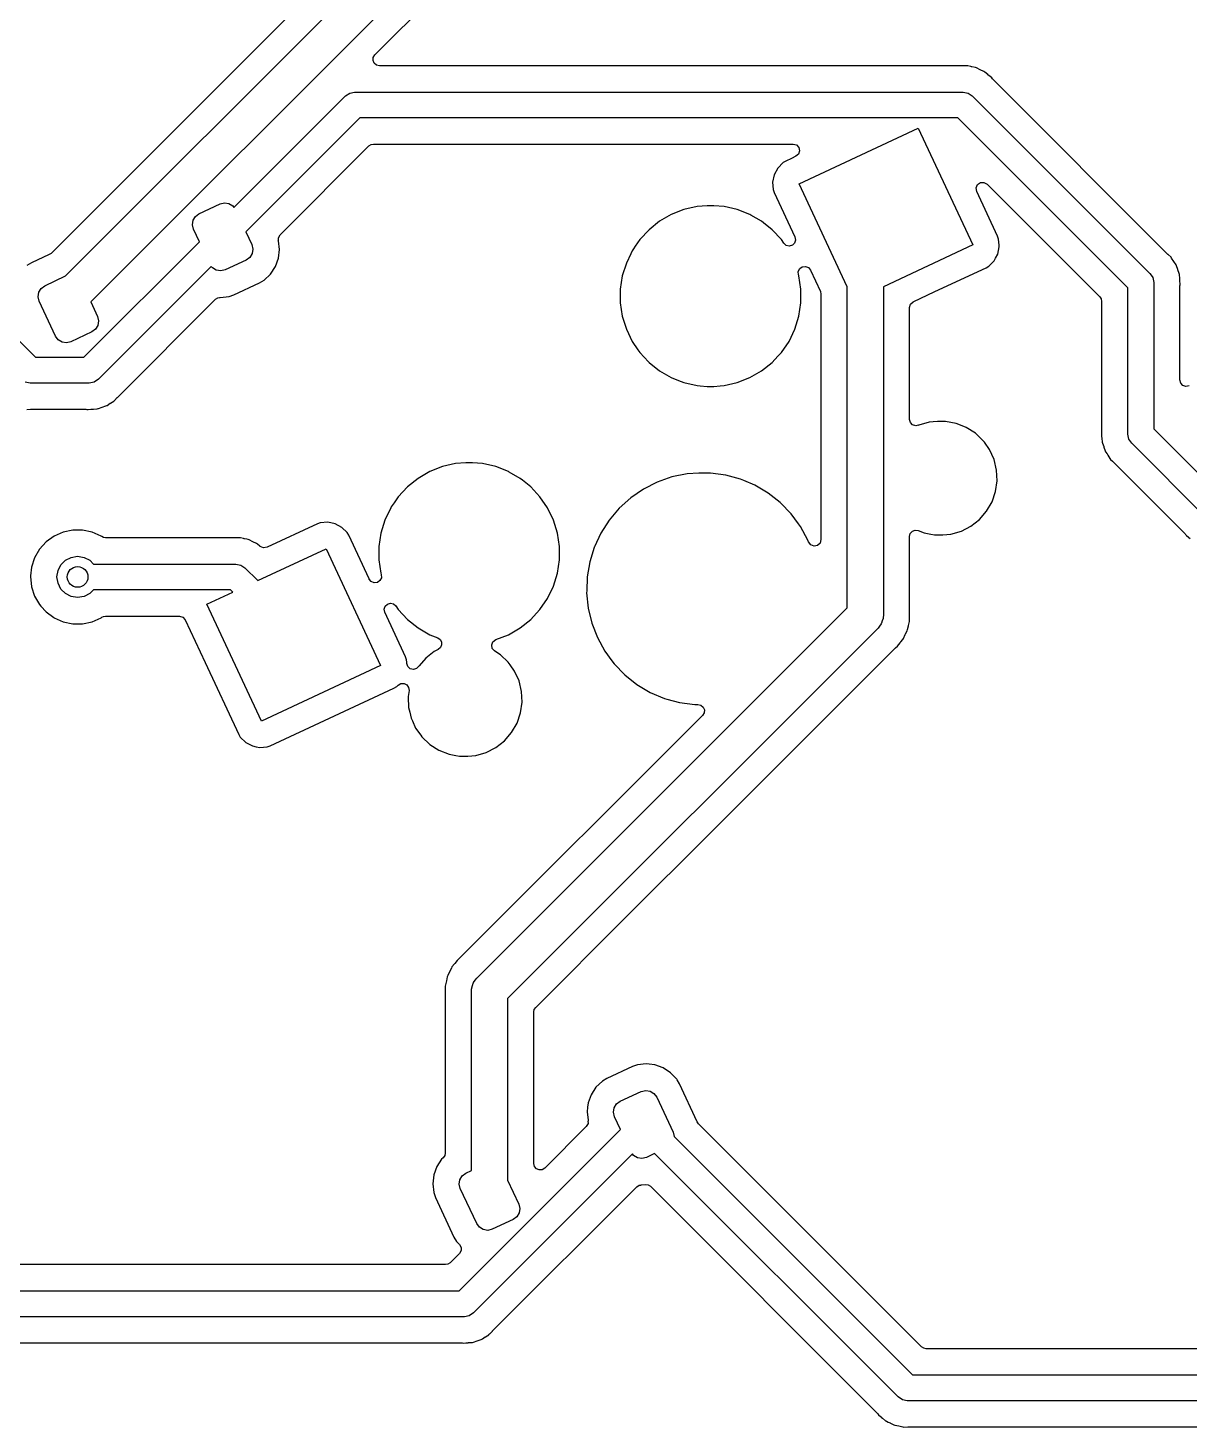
# Model space of a CAD drawing. Extents: x 15 to 269, y -160 to -43.
# Drawn here: x 220.54 to 243.04, y -106.91 to -79.77 of the extents above; entities that cross this region are included whole.
import ezdxf

# ---------------------------------------------------------------- set-up
doc = ezdxf.new("R2010")
doc.units = 0
doc.layers.add('BLACK', color=7, linetype='CONTINUOUS')

msp = doc.modelspace()

# ---------------------------------------------------------------- linework, layer by layer
at = {"layer": 'BLACK', "linetype": 'CONTINUOUS'}
for p, q in [((227.288, -77.8415), (220.985, -84.145)), ((221.265, -84.5834), (227.833, -78.0158)), ((228.431, -78.4082), (221.754, -85.0851)), ((227.632, -79.926), (228.762, -78.796)), ((227.262, -80.2962), (227.632, -79.926)), ((227.231, -80.3456), (227.262, -80.2962)), ((227.227, -80.4033), (227.231, -80.3456)), ((227.249, -80.4568), (227.227, -80.4033)), ((227.293, -80.4944), (227.249, -80.4568)), ((227.349, -80.5079), (227.293, -80.4944)), ((238.654, -80.5079), (227.349, -80.5079)), ((238.657, -80.5079), (238.654, -80.5079)), ((238.733, -80.5057), (238.657, -80.5079)), ((238.734, -80.5056), (238.733, -80.5057)), ((238.754, -80.5076), (238.734, -80.5056)), ((238.755, -80.5079), (238.754, -80.5076)), ((238.818, -80.5228), (238.755, -80.5079)), ((238.829, -80.5254), (238.818, -80.5228)), ((238.832, -80.5262), (238.829, -80.5254)), ((238.837, -80.5272), (238.832, -80.5262)), ((238.908, -80.5417), (238.837, -80.5272)), ((238.927, -80.5483), (238.908, -80.5417)), ((238.995, -80.5828), (238.927, -80.5483)), ((238.999, -80.5844), (238.995, -80.5828)), ((239.068, -80.6169), (238.999, -80.5844)), ((239.085, -80.6276), (239.068, -80.6169)), ((239.086, -80.6284), (239.085, -80.6276)), ((239.144, -80.6771), (239.086, -80.6284)), ((239.086, -80.6284), (239.086, -80.6284)), ((239.147, -80.6794), (239.144, -80.6771)), ((239.172, -80.6988), (239.147, -80.6794)), ((239.176, -80.7028), (239.172, -80.6988)), ((239.183, -80.7101), (239.176, -80.7028)), ((239.222, -80.7424), (239.183, -80.7101)), ((239.235, -80.7604), (239.222, -80.7424)), ((239.222, -80.7424), (239.222, -80.7424)), ((239.236, -80.7619), (239.235, -80.7604)), ((239.248, -80.7755), (239.236, -80.7619)), ((242.637, -84.1646), (239.248, -80.7755)), ((224.529, -83.2533), (226.693, -81.0896)), ((226.693, -81.0896), (226.774, -81.0354)), ((226.774, -81.0354), (226.87, -81.0164)), ((226.87, -81.0164), (238.666, -81.0164)), ((226.87, -81.0164), (226.87, -81.0164)), ((238.666, -81.0164), (238.762, -81.0354)), ((238.762, -81.0354), (238.843, -81.0896)), ((238.843, -81.0896), (242.287, -84.5332)), ((226.973, -81.5164), (224.762, -83.7279)), ((238.563, -81.5164), (226.973, -81.5164)), ((241.86, -84.8136), (238.563, -81.5164)), ((235.486, -82.7941), (237.797, -81.7164)), ((237.797, -81.7164), (238.853, -83.9822)), ((225.425, -83.7834), (227.148, -82.0612)), ((227.148, -82.0612), (227.188, -82.0344)), ((227.188, -82.0344), (227.235, -82.0249)), ((227.235, -82.0249), (235.372, -82.0249)), ((235.372, -82.0249), (235.436, -82.0426)), ((235.436, -82.0426), (235.482, -82.0907)), ((235.496, -82.1554), (235.475, -82.2183)), ((235.482, -82.0907), (235.496, -82.1554)), ((235.174, -82.3853), (235.072, -82.4895)), ((235.227, -82.3538), (235.174, -82.3853)), ((235.338, -82.3017), (235.227, -82.3538)), ((235.425, -82.2613), (235.338, -82.3017)), ((235.475, -82.2183), (235.425, -82.2613)), ((235.003, -82.6184), (234.973, -82.7615)), ((235.072, -82.4895), (235.003, -82.6184)), ((234.973, -82.7615), (234.984, -82.9073)), ((234.984, -82.9073), (235.004, -82.9649)), ((235.004, -82.9649), (235.406, -83.8265)), ((236.419, -84.7953), (235.486, -82.7941)), ((238.918, -82.8745), (238.945, -82.8116)), ((238.929, -82.942), (238.918, -82.8745)), ((239.335, -83.8114), (238.929, -82.942)), ((238.945, -82.8116), (239.001, -82.7724)), ((239.001, -82.7724), (239.069, -82.7688)), ((239.069, -82.7688), (239.129, -82.8019)), ((239.129, -82.8019), (241.315, -84.9879)), ((223.853, -83.3767), (224.261, -83.1865)), ((224.261, -83.1865), (224.346, -83.1656)), ((224.346, -83.1656), (224.433, -83.179)), ((224.433, -83.179), (224.508, -83.2245)), ((224.508, -83.2245), (224.529, -83.2533)), ((233.253, -83.2955), (233.009, -83.3914)), ((233.509, -83.2372), (233.253, -83.2955)), ((233.705, -83.2225), (233.509, -83.2372)), ((233.836, -83.2225), (233.705, -83.2225)), ((233.705, -83.2225), (233.705, -83.2225)), ((234.032, -83.2372), (233.836, -83.2225)), ((233.836, -83.2225), (233.836, -83.2225)), ((234.288, -83.2955), (234.032, -83.2372)), ((234.532, -83.3914), (234.288, -83.2955)), ((223.724, -83.5904), (223.737, -83.5036)), ((223.737, -83.5036), (223.783, -83.4286)), ((223.783, -83.4286), (223.853, -83.3767)), ((232.782, -83.5226), (232.577, -83.6862)), ((233.009, -83.3914), (232.782, -83.5226)), ((234.548, -83.4007), (234.532, -83.3914)), ((234.532, -83.3914), (234.532, -83.3914)), ((234.532, -83.3914), (234.532, -83.3914)), ((234.76, -83.5226), (234.548, -83.4007)), ((234.798, -83.5533), (234.76, -83.5226)), ((234.965, -83.6862), (234.798, -83.5533)), ((223.744, -83.6757), (223.724, -83.5904)), ((223.86, -83.9229), (223.744, -83.6757)), ((224.762, -83.7279), (224.877, -83.975)), ((225.392, -83.8434), (225.425, -83.7834)), ((232.577, -83.6862), (232.398, -83.8785)), ((235.143, -83.8785), (234.965, -83.6862)), ((234.965, -83.6862), (234.965, -83.6862)), ((234.965, -83.6862), (234.965, -83.6862)), ((235.406, -83.8265), (235.417, -83.8864)), ((239.354, -83.869), (239.335, -83.8114)), ((221.623, -86.16), (223.86, -83.9229)), ((224.877, -83.975), (224.898, -84.0603)), ((224.898, -84.0603), (224.885, -84.1471)), ((225.39, -83.8863), (225.395, -83.8858)), ((225.392, -83.8998), (225.39, -83.8863)), ((225.395, -83.8858), (225.392, -83.8434)), ((225.412, -84.0701), (225.392, -83.8998)), ((225.392, -83.8998), (225.392, -83.8998)), ((225.392, -84.2404), (225.412, -84.0701)), ((232.25, -84.0953), (232.222, -84.1537)), ((232.276, -84.0577), (232.25, -84.0953)), ((232.31, -84.0081), (232.276, -84.0577)), ((232.398, -83.8785), (232.31, -84.0081)), ((235.188, -83.9445), (235.143, -83.8785)), ((235.143, -83.8785), (235.143, -83.8785)), ((235.143, -83.8785), (235.143, -83.8785)), ((235.191, -83.9488), (235.188, -83.9445)), ((235.237, -83.9892), (235.191, -83.9488)), ((235.296, -84.0029), (235.237, -83.9892)), ((235.355, -83.9867), (235.296, -84.0029)), ((235.399, -83.9445), (235.355, -83.9867)), ((235.417, -83.8864), (235.399, -83.9445)), ((238.853, -83.9822), (237.119, -84.791)), ((239.336, -84.1579), (239.366, -84.0148)), ((239.363, -83.9848), (239.354, -83.869)), ((239.366, -84.0148), (239.363, -83.9848)), ((220.603, -84.3311), (220.517, -84.3829)), ((220.949, -84.1697), (220.603, -84.3311)), ((220.985, -84.145), (220.949, -84.1697)), ((224.768, -84.2741), (224.36, -84.4642)), ((224.839, -84.2221), (224.768, -84.2741)), ((224.885, -84.1471), (224.839, -84.2221)), ((225.333, -84.4016), (225.392, -84.2404)), ((232.137, -84.3316), (232.059, -84.5823)), ((232.222, -84.1537), (232.137, -84.3316)), ((239.164, -84.391), (239.267, -84.2868)), ((239.267, -84.2868), (239.292, -84.2404)), ((239.292, -84.2404), (239.336, -84.1579)), ((242.64, -84.1671), (242.637, -84.1646)), ((242.696, -84.2199), (242.64, -84.1671)), ((242.708, -84.2353), (242.696, -84.2199)), ((242.749, -84.3009), (242.708, -84.2353)), ((242.751, -84.3039), (242.749, -84.3009)), ((242.793, -84.3682), (242.751, -84.3039)), ((242.802, -84.3861), (242.793, -84.3682)), ((220.863, -84.7713), (221.265, -84.5834)), ((224.092, -84.3974), (221.903, -86.5868)), ((224.113, -84.4262), (224.092, -84.3974)), ((224.188, -84.4717), (224.113, -84.4262)), ((224.275, -84.4851), (224.188, -84.4717)), ((224.36, -84.4642), (224.275, -84.4851)), ((225.114, -84.6625), (225.239, -84.5448)), ((225.239, -84.5448), (225.333, -84.4016)), ((232.059, -84.5823), (232.02, -84.8418)), ((235.471, -84.4963), (235.498, -84.441)), ((235.474, -84.5577), (235.471, -84.4963)), ((235.479, -84.5721), (235.474, -84.5577)), ((235.482, -84.5823), (235.479, -84.5721)), ((235.521, -84.8418), (235.482, -84.5823)), ((235.498, -84.441), (235.548, -84.4054)), ((235.548, -84.4054), (235.609, -84.3982)), ((235.609, -84.3982), (235.666, -84.4212)), ((235.666, -84.4212), (235.705, -84.4687)), ((235.705, -84.4687), (235.899, -84.8831)), ((238.12, -84.8851), (239.112, -84.4225)), ((239.112, -84.4225), (239.164, -84.391)), ((242.287, -84.5332), (242.287, -84.5332)), ((242.287, -84.5332), (242.329, -84.5958)), ((242.329, -84.5958), (242.341, -84.6143)), ((242.341, -84.6143), (242.36, -84.71)), ((242.802, -84.3873), (242.802, -84.3861)), ((242.826, -84.4593), (242.802, -84.3873)), ((242.802, -84.3873), (242.802, -84.3873)), ((242.827, -84.4626), (242.826, -84.4593)), ((242.853, -84.5339), (242.827, -84.4626)), ((242.853, -84.535), (242.853, -84.5339)), ((242.853, -84.5339), (242.853, -84.5339)), ((242.858, -84.5544), (242.853, -84.535)), ((242.858, -84.5556), (242.858, -84.5544)), ((242.864, -84.6312), (242.858, -84.5556)), ((242.865, -84.6346), (242.864, -84.6312)), ((242.868, -84.6658), (242.865, -84.6346)), ((220.733, -84.985), (220.746, -84.8983)), ((220.746, -84.8983), (220.792, -84.8232)), ((220.792, -84.8232), (220.863, -84.7713)), ((224.531, -84.9457), (225.028, -84.7143)), ((225.028, -84.7143), (225.114, -84.6625)), ((232.02, -84.8418), (232.02, -85.1041)), ((235.521, -85.1041), (235.521, -84.8418)), ((235.899, -84.8831), (235.91, -84.9355)), ((236.419, -91.0207), (236.419, -84.7953)), ((237.119, -84.791), (237.119, -91.1656)), ((237.699, -85.0815), (238.12, -84.8851)), ((241.86, -87.6509), (241.86, -84.8136)), ((242.36, -84.71), (242.36, -84.71)), ((242.36, -84.71), (242.36, -87.5474)), ((242.868, -84.6715), (242.868, -84.6658)), ((242.868, -84.6658), (242.868, -84.6658)), ((242.869, -84.6823), (242.868, -84.6715)), ((242.868, -84.7743), (242.87, -84.7563)), ((242.868, -86.5995), (242.868, -84.7743)), ((242.873, -84.7322), (242.869, -84.6823)), ((242.87, -84.7527), (242.873, -84.7322)), ((242.87, -84.7563), (242.87, -84.7527)), ((219.532, -85.0083), (220.684, -86.16)), ((220.754, -85.0703), (220.733, -84.985)), ((221.071, -85.75), (220.754, -85.0703)), ((221.754, -85.0851), (221.886, -85.3697)), ((222.272, -86.9373), (224.173, -85.0355)), ((224.173, -85.0355), (224.22, -85.006)), ((224.22, -85.006), (224.251, -85.0026)), ((224.251, -85.0005), (224.265, -84.9988)), ((224.251, -85.0026), (224.251, -85.0005)), ((224.265, -84.9988), (224.436, -84.9789)), ((224.265, -84.9988), (224.265, -84.9988)), ((224.436, -84.9789), (224.531, -84.9457)), ((232.02, -85.1041), (232.059, -85.3636)), ((235.482, -85.3636), (235.521, -85.1041)), ((235.91, -84.9355), (235.91, -89.6967)), ((237.627, -85.1939), (237.647, -85.1273)), ((237.627, -87.3664), (237.627, -85.1939)), ((237.647, -85.1273), (237.699, -85.0815)), ((241.315, -84.9879), (241.342, -85.0281)), ((241.342, -85.0281), (241.351, -85.0755)), ((241.351, -85.0755), (241.351, -87.5866)), ((221.886, -85.3697), (221.907, -85.455)), ((221.907, -85.455), (221.894, -85.5417)), ((232.059, -85.3636), (232.137, -85.6143)), ((235.405, -85.6143), (235.482, -85.3636)), ((221.777, -85.6687), (221.37, -85.8589)), ((221.848, -85.6168), (221.777, -85.6687)), ((221.894, -85.5417), (221.848, -85.6168)), ((232.137, -85.6143), (232.25, -85.8507)), ((235.291, -85.8507), (235.405, -85.6143)), ((221.123, -85.8208), (221.071, -85.75)), ((221.198, -85.8664), (221.123, -85.8208)), ((221.284, -85.8797), (221.198, -85.8664)), ((221.37, -85.8589), (221.284, -85.8797)), ((232.25, -85.8507), (232.363, -86.0158)), ((235.143, -86.0674), (235.291, -85.8507)), ((220.684, -86.16), (221.623, -86.16)), ((232.363, -86.0158), (232.398, -86.0674)), ((232.398, -86.0674), (232.568, -86.2501)), ((232.568, -86.2501), (232.577, -86.2598)), ((232.577, -86.2598), (232.782, -86.4233)), ((234.76, -86.4233), (234.965, -86.2598)), ((234.965, -86.2598), (235.077, -86.1385)), ((235.077, -86.1385), (235.143, -86.0674)), ((235.143, -86.0674), (235.143, -86.0674)), ((235.143, -86.0674), (235.143, -86.0674)), ((232.782, -86.4233), (233.009, -86.5545)), ((234.532, -86.5545), (234.76, -86.4233)), ((220.58, -86.66), (220.484, -86.641)), ((221.726, -86.66), (220.58, -86.66)), ((220.58, -86.66), (220.58, -86.66)), ((221.822, -86.641), (221.726, -86.66)), ((221.903, -86.5868), (221.822, -86.641)), ((233.009, -86.5545), (233.147, -86.6086)), ((233.147, -86.6086), (233.25, -86.6489)), ((233.25, -86.6489), (233.253, -86.6504)), ((233.253, -86.6504), (233.509, -86.7088)), ((233.509, -86.7088), (233.565, -86.713)), ((233.565, -86.713), (233.705, -86.7235)), ((233.705, -86.7235), (233.705, -86.7235)), ((233.705, -86.7235), (233.836, -86.7235)), ((233.836, -86.7235), (233.959, -86.7143)), ((233.836, -86.7235), (233.836, -86.7235)), ((233.959, -86.7143), (234.032, -86.7088)), ((234.032, -86.7088), (234.288, -86.6504)), ((234.288, -86.6504), (234.532, -86.5545)), ((242.884, -86.6592), (242.868, -86.5995)), ((242.926, -86.7041), (242.884, -86.6592)), ((242.984, -86.7233), (242.926, -86.7041)), ((243.045, -86.7119), (242.984, -86.7233)), ((222.05, -87.1017), (222.068, -87.0931)), ((222.068, -87.0931), (222.07, -87.092)), ((222.07, -87.092), (222.132, -87.0508)), ((222.132, -87.0508), (222.135, -87.0488)), ((222.135, -87.0488), (222.2, -87.009)), ((222.2, -87.009), (222.201, -87.0084)), ((222.2, -87.009), (222.2, -87.009)), ((222.201, -87.0084), (222.216, -86.9959)), ((222.216, -86.9959), (222.217, -86.995)), ((222.217, -86.995), (222.269, -86.9398)), ((222.217, -86.995), (222.217, -86.995)), ((222.269, -86.9398), (222.272, -86.9373)), ((220.513, -87.1708), (220.589, -87.1686)), ((220.589, -87.1686), (220.593, -87.1685)), ((220.593, -87.1685), (221.662, -87.1685)), ((221.662, -87.1685), (221.68, -87.1698)), ((221.68, -87.1698), (221.683, -87.1703)), ((221.683, -87.1703), (221.704, -87.1733)), ((221.704, -87.1733), (221.754, -87.169)), ((221.754, -87.169), (221.765, -87.1685)), ((221.765, -87.1685), (221.77, -87.1685)), ((221.77, -87.1685), (221.802, -87.1649)), ((221.77, -87.1685), (221.77, -87.1685)), ((221.802, -87.1649), (221.805, -87.1645)), ((221.805, -87.1645), (221.881, -87.1579)), ((221.881, -87.1579), (221.882, -87.1578)), ((221.881, -87.1579), (221.881, -87.1579)), ((221.882, -87.1578), (221.901, -87.1535)), ((221.901, -87.1535), (221.902, -87.1531)), ((221.902, -87.1531), (221.974, -87.1271)), ((221.902, -87.1531), (221.902, -87.1531)), ((221.974, -87.1271), (221.977, -87.126)), ((221.977, -87.126), (222.049, -87.1021)), ((222.049, -87.1021), (222.05, -87.1017)), ((222.049, -87.1021), (222.049, -87.1021)), ((237.643, -87.4271), (237.627, -87.3664)), ((237.687, -87.4723), (237.643, -87.4271)), ((237.747, -87.4903), (237.687, -87.4723)), ((237.797, -87.4791), (237.747, -87.4903)), ((237.807, -87.4768), (237.797, -87.4797)), ((237.797, -87.4797), (237.797, -87.4791)), ((237.808, -87.4766), (237.807, -87.4768)), ((238.01, -87.4171), (237.808, -87.4764)), ((237.808, -87.4764), (237.808, -87.4766)), ((238.086, -87.4099), (238.01, -87.4171)), ((238.167, -87.4021), (238.086, -87.4099)), ((238.325, -87.4021), (238.167, -87.4021)), ((238.531, -87.442), (238.325, -87.4021)), ((238.325, -87.4021), (238.325, -87.4021)), ((238.58, -87.4615), (238.531, -87.442)), ((238.531, -87.442), (238.531, -87.442)), ((238.531, -87.442), (238.531, -87.442)), ((238.727, -87.5201), (238.58, -87.4615)), ((238.904, -87.6338), (238.727, -87.5201)), ((238.904, -87.6339), (238.904, -87.6338)), ((238.904, -87.6338), (238.904, -87.6338)), ((239.056, -87.779), (238.904, -87.6339)), ((241.35, -87.6046), (241.347, -87.6287)), ((241.347, -87.6287), (241.351, -87.6786)), ((241.351, -87.5866), (241.35, -87.6046)), ((242.36, -87.5474), (243.653, -88.84)), ((239.077, -87.8093), (239.056, -87.779)), ((239.178, -87.9503), (239.077, -87.8093)), ((241.351, -87.6786), (241.351, -87.6895)), ((241.351, -87.6895), (241.351, -87.6951)), ((241.351, -87.6951), (241.355, -87.7262)), ((241.355, -87.7262), (241.356, -87.7298)), ((241.356, -87.7298), (241.362, -87.8065)), ((241.362, -87.8065), (241.367, -87.8259)), ((241.367, -87.8259), (241.367, -87.827)), ((241.367, -87.827), (241.367, -87.827)), ((241.367, -87.827), (241.391, -87.8926)), ((241.391, -87.8926), (241.393, -87.8983)), ((241.393, -87.8983), (241.394, -87.9017)), ((241.394, -87.9017), (241.418, -87.9748)), ((241.879, -87.7466), (241.86, -87.6509)), ((241.933, -87.8277), (241.879, -87.7466)), ((243.372, -89.2668), (241.933, -87.8277)), ((239.265, -88.1417), (239.178, -87.9503)), ((239.178, -87.9503), (239.178, -87.9503)), ((239.178, -87.9503), (239.178, -87.9503)), ((239.315, -88.3461), (239.265, -88.1417)), ((241.418, -87.9748), (241.427, -87.9927)), ((241.427, -87.9927), (241.428, -87.9937)), ((241.428, -87.9937), (241.428, -87.9937)), ((241.428, -87.9937), (241.455, -88.0347)), ((241.455, -88.0347), (241.469, -88.057)), ((241.469, -88.057), (241.471, -88.0601)), ((241.471, -88.0601), (241.511, -88.1246)), ((241.511, -88.1246), (241.511, -88.1246)), ((241.511, -88.1246), (241.512, -88.1256)), ((241.512, -88.1256), (241.524, -88.141)), ((241.524, -88.141), (241.525, -88.1418)), ((241.525, -88.1418), (241.525, -88.1418)), ((241.525, -88.1418), (241.562, -88.1771)), ((241.562, -88.1771), (241.58, -88.1939)), ((228.327, -88.377), (228.1, -88.5082)), ((228.572, -88.2812), (228.327, -88.377)), ((228.827, -88.2228), (228.572, -88.2812)), ((229.024, -88.2081), (228.827, -88.2228)), ((229.155, -88.2081), (229.024, -88.2081)), ((229.024, -88.2081), (229.024, -88.2081)), ((229.351, -88.2228), (229.155, -88.2081)), ((229.155, -88.2081), (229.155, -88.2081)), ((229.607, -88.2812), (229.351, -88.2228)), ((229.851, -88.377), (229.607, -88.2812)), ((229.868, -88.3871), (229.851, -88.377)), ((229.851, -88.377), (229.851, -88.377)), ((229.851, -88.377), (229.851, -88.377)), ((230.078, -88.5082), (229.868, -88.3871)), ((233.316, -88.4211), (233.021, -88.4809)), ((233.541, -88.406), (233.316, -88.4211)), ((233.766, -88.406), (233.541, -88.406)), ((233.541, -88.406), (233.541, -88.406)), ((234.064, -88.4461), (233.766, -88.406)), ((234.353, -88.5255), (234.064, -88.4461)), ((234.064, -88.4461), (234.064, -88.4461)), ((234.064, -88.4461), (234.064, -88.4461)), ((239.325, -88.5562), (239.315, -88.3461)), ((241.58, -88.1939), (241.583, -88.1964)), ((241.583, -88.1964), (242.967, -89.5809)), ((227.895, -88.6718), (227.717, -88.8641)), ((228.1, -88.5082), (227.895, -88.6718)), ((230.125, -88.5461), (230.078, -88.5082)), ((230.283, -88.6718), (230.125, -88.5461)), ((230.462, -88.8641), (230.283, -88.6718)), ((230.283, -88.6718), (230.283, -88.6718)), ((230.283, -88.6718), (230.283, -88.6718)), ((232.469, -88.715), (232.221, -88.8851)), ((232.737, -88.5795), (232.469, -88.715)), ((233.021, -88.4809), (232.737, -88.5795)), ((234.415, -88.5516), (234.353, -88.5255)), ((234.63, -88.6428), (234.415, -88.5516)), ((234.759, -88.7194), (234.63, -88.6428)), ((234.889, -88.7959), (234.759, -88.7194)), ((239.295, -88.7644), (239.325, -88.5562)), ((227.636, -88.9822), (227.581, -89.0627)), ((227.717, -88.8641), (227.636, -88.9822)), ((230.609, -89.0809), (230.462, -88.8641)), ((230.462, -88.8641), (230.462, -88.8641)), ((230.462, -88.8641), (230.462, -88.8641)), ((232.221, -88.8851), (231.999, -89.0867)), ((235.118, -88.977), (234.889, -88.7959)), ((235.124, -88.9822), (235.118, -88.977)), ((235.333, -89.1982), (235.124, -88.9822)), ((239.121, -89.1453), (239.226, -88.9632)), ((239.226, -88.9632), (239.295, -88.7644)), ((227.569, -89.0809), (227.455, -89.3173)), ((227.581, -89.0627), (227.569, -89.0809)), ((230.723, -89.3173), (230.609, -89.0809)), ((231.999, -89.0867), (231.805, -89.3161)), ((235.473, -89.3874), (235.333, -89.1982)), ((238.983, -89.3043), (239.121, -89.1453)), ((221.405, -89.5115), (221.218, -89.5512)), ((221.595, -89.5115), (221.405, -89.5115)), ((221.405, -89.5115), (221.405, -89.5115)), ((221.782, -89.5512), (221.595, -89.5115)), ((221.595, -89.5115), (221.595, -89.5115)), ((226.147, -89.3903), (225.173, -89.8446)), ((226.205, -89.3706), (226.147, -89.3903)), ((226.35, -89.359), (226.205, -89.3706)), ((226.493, -89.389), (226.35, -89.359)), ((226.622, -89.458), (226.493, -89.389)), ((226.493, -89.389), (226.493, -89.389)), ((226.493, -89.389), (226.493, -89.389)), ((226.727, -89.5606), (226.622, -89.458)), ((227.455, -89.3173), (227.378, -89.568)), ((230.8, -89.568), (230.723, -89.3173)), ((231.805, -89.3161), (231.643, -89.5694)), ((235.512, -89.4401), (235.473, -89.3874)), ((235.656, -89.7036), (235.512, -89.4401)), ((237.642, -89.5779), (237.682, -89.5333)), ((237.682, -89.5333), (237.738, -89.5127)), ((237.738, -89.5127), (237.797, -89.5209)), ((237.797, -89.5209), (237.908, -89.5651)), ((238.429, -89.59), (238.631, -89.5307)), ((238.631, -89.5307), (238.818, -89.4343)), ((238.818, -89.4343), (238.983, -89.3043)), ((220.889, -89.7411), (220.761, -89.8831)), ((221.043, -89.6289), (220.889, -89.7411)), ((221.218, -89.5512), (221.043, -89.6289)), ((221.957, -89.6289), (221.782, -89.5512)), ((221.969, -89.6378), (221.957, -89.6289)), ((222.004, -89.6554), (221.969, -89.6378)), ((222.042, -89.6615), (222.004, -89.6554)), ((224.554, -89.6615), (222.042, -89.6615)), ((224.558, -89.6614), (224.554, -89.6615)), ((224.634, -89.6592), (224.558, -89.6614)), ((224.635, -89.6592), (224.634, -89.6592)), ((224.655, -89.6612), (224.635, -89.6592)), ((224.656, -89.6615), (224.655, -89.6612)), ((224.716, -89.6759), (224.656, -89.6615)), ((224.729, -89.679), (224.716, -89.6759)), ((224.733, -89.6798), (224.729, -89.679)), ((224.778, -89.689), (224.733, -89.6798)), ((224.808, -89.6953), (224.778, -89.689)), ((224.827, -89.7019), (224.808, -89.6953)), ((224.896, -89.7364), (224.827, -89.7019)), ((224.899, -89.738), (224.896, -89.7364)), ((224.969, -89.7705), (224.899, -89.738)), ((224.986, -89.7812), (224.969, -89.7705)), ((224.987, -89.782), (224.986, -89.7812)), ((225.032, -89.8201), (224.987, -89.782)), ((224.987, -89.782), (224.987, -89.782)), ((226.758, -89.6127), (226.727, -89.5606)), ((227.153, -90.4595), (226.758, -89.6127)), ((227.378, -89.568), (227.339, -89.8274)), ((230.84, -89.8274), (230.8, -89.568)), ((231.643, -89.5694), (231.518, -89.8379)), ((235.671, -89.7412), (235.656, -89.7036)), ((235.711, -89.7955), (235.671, -89.7412)), ((235.775, -89.8201), (235.711, -89.7955)), ((235.841, -89.8077), (235.775, -89.8201)), ((235.892, -89.762), (235.841, -89.8077)), ((235.91, -89.6967), (235.892, -89.762)), ((237.627, -89.636), (237.642, -89.5779)), ((237.627, -91.0722), (237.627, -89.636)), ((237.908, -89.5651), (238.037, -89.59)), ((238.037, -89.59), (238.114, -89.6049)), ((238.114, -89.6049), (238.114, -89.6049)), ((238.114, -89.6049), (238.272, -89.6049)), ((238.272, -89.6049), (238.429, -89.59)), ((238.272, -89.6049), (238.272, -89.6049)), ((242.967, -89.5809), (242.979, -89.5945)), ((242.979, -89.5945), (242.991, -89.6099)), ((242.991, -89.6099), (242.994, -89.6141)), ((242.994, -89.6141), (243.032, -89.6463)), ((243.032, -89.6463), (243.04, -89.6536)), ((243.04, -89.6536), (243.044, -89.6576)), ((243.044, -89.6576), (243.069, -89.677)), ((220.665, -90.0484), (220.606, -90.2301)), ((220.761, -89.8831), (220.665, -90.0484)), ((221.265, -90.0964), (221.376, -90.0396)), ((221.376, -90.0396), (221.5, -90.02)), ((221.5, -90.02), (221.624, -90.0396)), ((221.624, -90.0396), (221.735, -90.0964)), ((224.991, -90.4904), (226.318, -89.8717)), ((225.041, -89.8272), (225.032, -89.8201)), ((225.104, -89.8551), (225.041, -89.8272)), ((225.173, -89.8446), (225.104, -89.8551)), ((226.318, -89.8717), (227.374, -92.1375)), ((227.339, -89.8274), (227.339, -90.0898)), ((230.84, -90.0898), (230.84, -89.8274)), ((231.514, -89.8508), (231.427, -90.129)), ((231.516, -89.842), (231.514, -89.8508)), ((231.518, -89.8379), (231.516, -89.842)), ((220.606, -90.2301), (220.589, -90.3973)), ((221.1, -90.42), (221.12, -90.2964)), ((221.12, -90.2964), (221.176, -90.1849)), ((221.176, -90.1849), (221.265, -90.0964)), ((221.735, -90.0964), (221.809, -90.17)), ((221.809, -90.17), (224.567, -90.17)), ((224.567, -90.17), (224.663, -90.189)), ((224.663, -90.189), (224.744, -90.2432)), ((224.744, -90.2432), (224.991, -90.4904)), ((227.339, -90.0898), (227.378, -90.3492)), ((227.378, -90.3492), (227.385, -90.3739)), ((230.723, -90.5999), (230.8, -90.3492)), ((230.8, -90.3492), (230.84, -90.0898)), ((231.427, -90.129), (231.378, -90.42)), ((220.589, -90.3973), (220.586, -90.42)), ((220.586, -90.42), (220.592, -90.4732)), ((220.592, -90.4732), (220.606, -90.6099)), ((220.606, -90.6099), (220.665, -90.7916)), ((221.12, -90.5436), (221.1, -90.42)), ((221.176, -90.6551), (221.12, -90.5436)), ((227.154, -90.4629), (227.153, -90.4595)), ((227.193, -90.5104), (227.154, -90.4629)), ((227.25, -90.5334), (227.193, -90.5104)), ((227.311, -90.5262), (227.25, -90.5334)), ((227.361, -90.4906), (227.311, -90.5262)), ((227.388, -90.4353), (227.361, -90.4906)), ((227.385, -90.3739), (227.388, -90.4353)), ((230.609, -90.8363), (230.723, -90.5999)), ((231.377, -90.4253), (231.369, -90.6919)), ((231.378, -90.42), (231.377, -90.4253)), ((220.665, -90.7916), (220.761, -90.9569)), ((221.265, -90.7436), (221.176, -90.6551)), ((221.376, -90.8004), (221.265, -90.7436)), ((221.5, -90.82), (221.376, -90.8004)), ((221.624, -90.8004), (221.5, -90.82)), ((221.735, -90.7436), (221.624, -90.8004)), ((221.809, -90.67), (221.735, -90.7436)), ((224.463, -90.67), (221.809, -90.67)), ((224.007, -90.9494), (224.509, -90.7152)), ((224.509, -90.7152), (224.463, -90.67)), ((230.462, -91.0531), (230.609, -90.8363)), ((231.369, -90.6919), (231.367, -90.7256)), ((231.367, -90.7256), (231.397, -91.0246)), ((220.761, -90.9569), (220.788, -90.9871)), ((220.788, -90.9871), (220.889, -91.0989)), ((220.889, -91.0989), (221.036, -91.206)), ((225.063, -93.2151), (224.007, -90.9494)), ((227.442, -91.0452), (227.461, -90.9871)), ((227.454, -91.105), (227.442, -91.0452)), ((227.856, -91.9666), (227.454, -91.105)), ((227.461, -90.9871), (227.505, -90.9449)), ((227.505, -90.9449), (227.564, -90.9287)), ((227.564, -90.9287), (227.623, -90.9424)), ((227.623, -90.9424), (227.669, -90.9828)), ((227.669, -90.9828), (227.717, -91.0531)), ((227.717, -91.0531), (227.895, -91.2454)), ((229.238, -98.2018), (236.419, -91.0207)), ((230.283, -91.2454), (230.395, -91.1252)), ((230.395, -91.1252), (230.462, -91.0531)), ((230.462, -91.0531), (230.462, -91.0531)), ((230.462, -91.0531), (230.462, -91.0531)), ((231.397, -91.0246), (231.467, -91.3169)), ((237.629, -91.0955), (237.627, -91.0722)), ((237.627, -91.1756), (237.628, -91.1628)), ((237.628, -91.1628), (237.629, -91.0956)), ((237.629, -91.0956), (237.629, -91.0955)), ((237.629, -91.0955), (237.629, -91.0955)), ((221.036, -91.206), (221.043, -91.2111)), ((221.043, -91.2111), (221.218, -91.2888)), ((221.218, -91.2888), (221.405, -91.3285)), ((221.405, -91.3285), (221.405, -91.3285)), ((221.405, -91.3285), (221.595, -91.3285)), ((221.595, -91.3285), (221.782, -91.2888)), ((221.595, -91.3285), (221.595, -91.3285)), ((221.782, -91.2888), (221.957, -91.2111)), ((221.782, -91.2888), (221.782, -91.2888)), ((221.782, -91.2888), (221.782, -91.2888)), ((221.957, -91.2111), (221.961, -91.2077)), ((221.961, -91.2077), (221.969, -91.2022)), ((221.969, -91.2022), (222.004, -91.1846)), ((222.004, -91.1846), (222.042, -91.1785)), ((222.042, -91.1785), (223.473, -91.1785)), ((223.473, -91.1785), (223.54, -91.1979)), ((223.54, -91.1979), (223.586, -91.2501)), ((223.586, -91.2501), (223.972, -92.0788)), ((227.895, -91.2454), (227.895, -91.2454)), ((227.895, -91.2454), (228.1, -91.409)), ((228.1, -91.409), (228.327, -91.5402)), ((237.016, -91.4131), (229.835, -98.5943)), ((229.851, -91.5402), (230.078, -91.409)), ((230.078, -91.409), (230.283, -91.2454)), ((231.467, -91.3169), (231.575, -91.5973)), ((237.046, -91.372), (237.016, -91.4131)), ((237.077, -91.3322), (237.046, -91.372)), ((237.079, -91.3253), (237.077, -91.3322)), ((237.083, -91.3194), (237.079, -91.3253)), ((237.098, -91.271), (237.083, -91.3194)), ((237.114, -91.2232), (237.098, -91.271)), ((237.115, -91.2131), (237.114, -91.2232)), ((237.116, -91.2089), (237.115, -91.2131)), ((237.119, -91.1656), (237.116, -91.2017)), ((237.116, -91.2017), (237.116, -91.2089)), ((237.587, -91.4414), (237.604, -91.3651)), ((237.604, -91.3632), (237.605, -91.3599)), ((237.604, -91.3651), (237.604, -91.3632)), ((237.605, -91.3599), (237.624, -91.2822)), ((237.624, -91.2822), (237.627, -91.259)), ((237.624, -91.2822), (237.624, -91.2822)), ((237.624, -91.2822), (237.624, -91.2822)), ((237.627, -91.1789), (237.627, -91.1756)), ((237.627, -91.259), (237.627, -91.1789)), ((228.327, -91.5402), (228.481, -91.6003)), ((228.481, -91.6003), (228.527, -91.6323)), ((228.527, -91.6323), (228.555, -91.6814)), ((228.555, -91.6814), (228.557, -91.7377)), ((229.528, -91.7395), (229.552, -91.6769)), ((229.552, -91.6769), (229.606, -91.6363)), ((229.606, -91.6363), (229.606, -91.636)), ((229.606, -91.636), (229.607, -91.636)), ((229.607, -91.636), (229.851, -91.5402)), ((231.575, -91.5973), (231.72, -91.8608)), ((237.396, -91.7595), (237.444, -91.6957)), ((237.444, -91.6957), (237.446, -91.6931)), ((237.446, -91.6931), (237.456, -91.6811)), ((237.456, -91.6811), (237.496, -91.6307)), ((237.496, -91.6307), (237.509, -91.6109)), ((237.496, -91.6307), (237.496, -91.6307)), ((237.496, -91.6307), (237.496, -91.6307)), ((237.509, -91.6108), (237.542, -91.5381)), ((237.509, -91.6109), (237.509, -91.6108)), ((237.509, -91.6109), (237.509, -91.6109)), ((237.542, -91.5381), (237.544, -91.5351)), ((237.544, -91.5351), (237.549, -91.525)), ((237.549, -91.525), (237.579, -91.4634)), ((237.579, -91.4634), (237.587, -91.4414)), ((237.579, -91.4634), (237.579, -91.4634)), ((237.579, -91.4634), (237.579, -91.4634)), ((227.875, -92.0243), (227.856, -91.9666)), ((228.413, -91.8666), (228.252, -91.9938)), ((228.492, -91.8259), (228.413, -91.8666)), ((228.535, -91.7894), (228.492, -91.8259)), ((228.557, -91.7377), (228.535, -91.7894)), ((229.539, -91.8057), (229.528, -91.7395)), ((229.584, -91.856), (229.539, -91.8057)), ((229.645, -91.8952), (229.584, -91.856)), ((229.695, -91.9277), (229.645, -91.8952)), ((229.848, -92.0728), (229.695, -91.9277)), ((231.72, -91.8608), (231.855, -92.0442)), ((233.788, -95.36), (237.348, -91.8009)), ((237.348, -91.8009), (237.355, -91.7941)), ((237.355, -91.7941), (237.396, -91.7595)), ((223.972, -92.0788), (224.623, -93.4741)), ((227.374, -92.1375), (225.063, -93.2151)), ((227.879, -92.0741), (227.875, -92.0243)), ((227.881, -92.0998), (227.879, -92.0741)), ((227.902, -92.1586), (227.881, -92.0998)), ((227.948, -92.2002), (227.902, -92.1586)), ((228.009, -92.2139), (227.948, -92.2002)), ((228.069, -92.1964), (228.009, -92.2139)), ((228.101, -92.1633), (228.069, -92.1964)), ((228.103, -92.1645), (228.101, -92.1633)), ((228.123, -92.1415), (228.103, -92.1645)), ((228.248, -91.9966), (228.123, -92.1415)), ((228.252, -91.9938), (228.248, -91.9966)), ((229.886, -92.1272), (229.848, -92.0728)), ((229.97, -92.2441), (229.886, -92.1272)), ((230.057, -92.4355), (229.97, -92.2441)), ((229.97, -92.2441), (229.97, -92.2441)), ((229.97, -92.2441), (229.97, -92.2441)), ((231.855, -92.0442), (231.898, -92.1027)), ((231.898, -92.1027), (232.107, -92.3187)), ((227.685, -92.5463), (227.713, -92.5185)), ((227.713, -92.5185), (227.765, -92.4867)), ((227.765, -92.4867), (227.827, -92.4842)), ((227.827, -92.4842), (227.882, -92.5115)), ((227.882, -92.5115), (227.917, -92.5619)), ((230.107, -92.6399), (230.057, -92.4355)), ((232.107, -92.3187), (232.343, -92.505)), ((232.343, -92.505), (232.601, -92.6581)), ((225.234, -93.6966), (227.633, -92.5778)), ((227.633, -92.5778), (227.685, -92.5463)), ((227.908, -92.7354), (227.906, -92.7447)), ((227.906, -92.7447), (227.907, -92.7538)), ((227.907, -92.7538), (227.916, -92.9548)), ((227.924, -92.6231), (227.908, -92.7354)), ((227.917, -92.5619), (227.924, -92.6231)), ((230.117, -92.85), (230.107, -92.6399)), ((232.601, -92.6581), (232.878, -92.7754)), ((232.878, -92.7754), (232.878, -92.7754)), ((232.878, -92.7754), (232.878, -92.7754)), ((232.878, -92.7754), (232.924, -92.7882)), ((232.924, -92.7882), (233.168, -92.8548)), ((227.916, -92.9548), (227.937, -93.0399)), ((227.937, -93.0399), (227.966, -93.1592)), ((230.018, -93.257), (230.087, -93.0582)), ((230.087, -93.0582), (230.117, -92.85)), ((233.168, -92.8548), (233.465, -92.8948)), ((233.465, -92.8948), (233.465, -92.8948)), ((233.465, -92.8948), (233.526, -92.8948)), ((233.526, -92.8948), (233.582, -92.9084)), ((233.582, -92.9084), (233.626, -92.946)), ((233.644, -93.0572), (233.614, -93.1065)), ((233.626, -92.946), (233.649, -92.9995)), ((233.649, -92.9995), (233.644, -93.0572)), ((227.966, -93.1592), (227.99, -93.2117)), ((227.99, -93.2117), (228.053, -93.3506)), ((233.614, -93.1065), (228.906, -97.814)), ((229.913, -93.4391), (230.018, -93.257)), ((224.623, -93.4741), (224.654, -93.5263)), ((224.654, -93.5263), (224.759, -93.6288)), ((228.053, -93.3506), (228.151, -93.4871)), ((228.151, -93.4871), (228.175, -93.5219)), ((228.175, -93.5219), (228.328, -93.667)), ((229.61, -93.7281), (229.775, -93.5981)), ((229.775, -93.5981), (229.913, -93.4391)), ((224.759, -93.6288), (224.887, -93.6979)), ((224.887, -93.6979), (224.959, -93.7129)), ((224.959, -93.7129), (225.031, -93.7278)), ((225.031, -93.7278), (225.176, -93.7163)), ((225.031, -93.7278), (225.031, -93.7278)), ((225.031, -93.7278), (225.031, -93.7278)), ((225.176, -93.7163), (225.234, -93.6966)), ((228.328, -93.667), (228.328, -93.667)), ((228.328, -93.667), (228.328, -93.667)), ((228.328, -93.667), (228.505, -93.7808)), ((228.505, -93.7808), (228.505, -93.7808)), ((228.505, -93.7808), (228.7, -93.8589)), ((228.7, -93.8589), (228.829, -93.8838)), ((229.221, -93.8838), (229.423, -93.8245)), ((229.423, -93.8245), (229.61, -93.7281)), ((228.829, -93.8838), (228.906, -93.8988)), ((228.906, -93.8988), (228.906, -93.8988)), ((228.906, -93.8988), (229.064, -93.8988)), ((229.064, -93.8988), (229.221, -93.8838)), ((229.064, -93.8988), (229.064, -93.8988)), ((232.122, -97.0268), (233.788, -95.36)), ((230.38, -98.7686), (232.122, -97.0268)), ((228.808, -97.9218), (228.757, -97.9842)), ((228.81, -97.9192), (228.808, -97.9218)), ((228.858, -97.8554), (228.81, -97.9192)), ((228.866, -97.8489), (228.858, -97.8554)), ((228.899, -97.8208), (228.866, -97.8489)), ((228.906, -97.814), (228.899, -97.8208)), ((228.667, -98.1735), (228.65, -98.2517)), ((228.674, -98.1515), (228.667, -98.1735)), ((228.71, -98.0798), (228.674, -98.1515)), ((228.712, -98.0767), (228.71, -98.0798)), ((228.745, -98.004), (228.712, -98.0767)), ((228.757, -97.9842), (228.745, -98.004)), ((229.208, -98.2429), (229.238, -98.2018)), ((228.627, -98.4393), (228.624, -98.5194)), ((228.629, -98.3327), (228.627, -98.3559)), ((228.627, -98.3559), (228.627, -98.436)), ((228.627, -98.436), (228.627, -98.4393)), ((228.649, -98.255), (228.629, -98.3327)), ((228.65, -98.2517), (228.649, -98.255)), ((229.135, -98.4493), (229.138, -98.4132)), ((229.135, -101.933), (229.135, -98.4493)), ((229.138, -98.406), (229.139, -98.4018)), ((229.138, -98.4132), (229.138, -98.406)), ((229.139, -98.4018), (229.14, -98.3917)), ((229.14, -98.3917), (229.156, -98.3439)), ((229.156, -98.3439), (229.171, -98.2956)), ((229.171, -98.2956), (229.175, -98.2896)), ((229.175, -98.2896), (229.177, -98.2827)), ((229.177, -98.2827), (229.208, -98.2429)), ((228.624, -98.5194), (228.627, -98.5427)), ((228.627, -98.5427), (228.627, -101.593)), ((229.835, -98.5943), (229.835, -102.118)), ((230.344, -98.8562), (230.353, -98.8088)), ((230.344, -101.798), (230.344, -98.8562)), ((230.353, -98.8088), (230.38, -98.7686)), ((232.256, -99.9169), (231.759, -100.148)), ((232.351, -99.8837), (232.256, -99.9169)), ((232.521, -99.8638), (232.351, -99.8837)), ((232.578, -99.8705), (232.521, -99.8638)), ((232.521, -99.8638), (232.521, -99.8638)), ((232.692, -99.8837), (232.578, -99.8705)), ((232.853, -99.9424), (232.692, -99.8837)), ((232.996, -100.037), (232.853, -99.9424)), ((233.114, -100.161), (232.996, -100.037)), ((231.548, -100.318), (231.454, -100.461)), ((231.672, -100.2), (231.548, -100.318)), ((231.759, -100.148), (231.672, -100.2)), ((232.426, -100.398), (232.512, -100.378)), ((232.512, -100.378), (232.598, -100.391)), ((233.121, -100.174), (233.114, -100.161)), ((233.165, -100.248), (233.121, -100.174)), ((233.511, -100.989), (233.165, -100.248)), ((231.395, -100.622), (231.385, -100.704)), ((231.454, -100.461), (231.395, -100.622)), ((231.902, -100.716), (231.948, -100.64)), ((231.948, -100.64), (232.018, -100.589)), ((232.018, -100.589), (232.426, -100.398)), ((232.598, -100.391), (232.673, -100.436)), ((232.673, -100.436), (232.725, -100.507)), ((232.725, -100.507), (233.042, -101.187)), ((231.385, -100.704), (231.375, -100.792)), ((231.375, -100.792), (231.394, -100.954)), ((231.889, -100.802), (231.902, -100.716)), ((231.91, -100.888), (231.889, -100.802)), ((232.025, -101.135), (231.91, -100.888)), ((228.894, -104.266), (232.025, -101.135)), ((231.361, -101.079), (230.555, -101.885)), ((231.394, -101.019), (231.361, -101.079)), ((231.396, -100.976), (231.392, -100.977)), ((231.392, -100.977), (231.394, -101.019)), ((231.394, -100.954), (231.396, -100.976)), ((233.042, -101.187), (233.063, -101.27)), ((233.536, -101.024), (233.511, -100.989)), ((237.862, -105.35), (233.536, -101.024)), ((233.063, -101.27), (237.687, -105.895)), ((228.557, -101.712), (228.463, -101.856)), ((228.588, -101.683), (228.557, -101.712)), ((228.616, -101.642), (228.588, -101.683)), ((228.627, -101.593), (228.616, -101.642)), ((232.257, -101.609), (229.174, -104.693)), ((232.278, -101.638), (232.257, -101.609)), ((232.353, -101.684), (232.278, -101.638)), ((232.44, -101.697), (232.353, -101.684)), ((232.526, -101.676), (232.44, -101.697)), ((232.686, -101.601), (232.526, -101.676)), ((237.407, -106.322), (232.686, -101.601)), ((228.404, -102.017), (228.384, -102.187)), ((228.463, -101.856), (228.404, -102.017)), ((228.957, -102.035), (229.028, -101.983)), ((229.028, -101.983), (229.135, -101.933)), ((230.357, -101.854), (230.344, -101.798)), ((230.395, -101.898), (230.357, -101.854)), ((230.448, -101.92), (230.395, -101.898)), ((230.506, -101.915), (230.448, -101.92)), ((230.555, -101.885), (230.506, -101.915)), ((228.384, -102.187), (228.404, -102.357)), ((228.898, -102.197), (228.911, -102.11)), ((228.919, -102.282), (228.898, -102.197)), ((228.911, -102.11), (228.957, -102.035)), ((229.236, -102.962), (228.919, -102.282)), ((229.543, -105.043), (232.338, -102.247)), ((229.835, -102.118), (230.051, -102.582)), ((232.338, -102.247), (232.385, -102.218)), ((232.385, -102.218), (232.416, -102.215)), ((232.416, -102.212), (232.43, -102.211)), ((232.416, -102.215), (232.416, -102.212)), ((232.43, -102.211), (232.502, -102.202)), ((232.502, -102.202), (232.557, -102.208)), ((232.557, -102.208), (232.604, -102.238)), ((232.604, -102.238), (237.002, -106.636)), ((228.404, -102.357), (228.437, -102.453)), ((228.437, -102.453), (228.796, -103.221)), ((230.013, -102.829), (229.943, -102.881)), ((230.059, -102.754), (230.013, -102.829)), ((230.051, -102.582), (230.072, -102.667)), ((230.072, -102.667), (230.059, -102.754)), ((229.288, -103.033), (229.236, -102.962)), ((229.363, -103.078), (229.288, -103.033)), ((229.449, -103.092), (229.363, -103.078)), ((229.535, -103.071), (229.449, -103.092)), ((229.943, -102.881), (229.535, -103.071)), ((228.796, -103.221), (228.847, -103.308)), ((228.847, -103.308), (228.903, -103.367)), ((228.903, -103.367), (228.933, -103.422)), ((228.901, -103.54), (228.719, -103.721)), ((228.932, -103.485), (228.901, -103.54)), ((228.933, -103.422), (228.932, -103.485)), ((228.632, -103.757), (213.674, -103.757)), ((228.679, -103.748), (228.632, -103.757)), ((228.719, -103.721), (228.679, -103.748)), ((213.276, -104.266), (228.894, -104.266)), ((229.174, -104.693), (229.093, -104.747)), ((228.997, -104.766), (213.481, -104.766)), ((229.093, -104.747), (228.997, -104.766)), ((213.832, -105.274), (228.933, -105.274)), ((228.933, -105.274), (228.951, -105.276)), ((229.025, -105.275), (229.036, -105.274)), ((229.036, -105.274), (229.041, -105.274)), ((229.041, -105.274), (229.073, -105.271)), ((229.041, -105.274), (229.041, -105.274)), ((229.073, -105.271), (229.076, -105.27)), ((229.076, -105.27), (229.152, -105.264)), ((229.152, -105.264), (229.152, -105.264)), ((229.152, -105.264), (229.153, -105.264)), ((229.153, -105.264), (229.172, -105.259)), ((229.172, -105.259), (229.173, -105.259)), ((229.173, -105.259), (229.245, -105.233)), ((229.173, -105.259), (229.173, -105.259)), ((229.245, -105.233), (229.248, -105.232)), ((229.248, -105.232), (229.32, -105.208)), ((229.32, -105.208), (229.32, -105.208)), ((229.32, -105.208), (229.321, -105.208)), ((229.321, -105.208), (229.339, -105.199)), ((229.339, -105.199), (229.347, -105.194)), ((229.347, -105.194), (229.403, -105.157)), ((229.403, -105.157), (229.406, -105.155)), ((229.406, -105.155), (229.471, -105.115)), ((229.471, -105.115), (229.472, -105.114)), ((229.471, -105.115), (229.471, -105.115)), ((229.472, -105.114), (229.487, -105.102)), ((229.487, -105.102), (229.488, -105.101)), ((229.488, -105.101), (229.54, -105.046)), ((229.488, -105.101), (229.488, -105.101)), ((229.54, -105.046), (229.543, -105.043)), ((228.951, -105.276), (228.954, -105.276)), ((228.954, -105.276), (228.975, -105.279)), ((228.975, -105.279), (229.025, -105.275)), ((237.902, -105.377), (237.862, -105.35)), ((237.949, -105.387), (237.902, -105.377)), ((245.569, -105.387), (237.949, -105.387)), ((237.687, -105.895), (245.831, -105.895)), ((237.488, -106.376), (237.407, -106.322)), ((237.407, -106.322), (237.407, -106.322)), ((237.584, -106.395), (237.488, -106.376)), ((245.935, -106.395), (237.584, -106.395)), ((237.002, -106.636), (237.014, -106.65)), ((237.014, -106.65), (237.028, -106.669)), ((237.028, -106.669), (237.028, -106.669)), ((237.028, -106.669), (237.067, -106.701)), ((237.067, -106.701), (237.075, -106.709)), ((237.075, -106.709), (237.079, -106.713)), ((237.079, -106.713), (237.103, -106.732)), ((237.103, -106.732), (237.106, -106.734)), ((237.106, -106.734), (237.164, -106.783)), ((237.164, -106.783), (237.164, -106.783)), ((237.164, -106.783), (237.165, -106.784)), ((237.165, -106.784), (237.182, -106.795)), ((237.182, -106.795), (237.183, -106.795)), ((237.183, -106.795), (237.183, -106.795)), ((237.183, -106.795), (237.213, -106.809)), ((237.213, -106.809), (237.251, -106.827)), ((237.251, -106.827), (237.255, -106.829)), ((237.255, -106.829), (237.324, -106.863)), ((237.324, -106.863), (237.342, -106.87)), ((237.342, -106.87), (237.343, -106.87)), ((237.343, -106.87), (237.343, -106.87)), ((237.343, -106.87), (237.418, -106.885)), ((237.418, -106.885), (237.421, -106.886)), ((237.421, -106.886), (237.495, -106.904)), ((237.495, -106.904), (237.495, -106.904)), ((237.495, -106.904), (237.496, -106.904)), ((237.496, -106.904), (237.516, -106.906)), ((237.516, -106.906), (237.517, -106.906)), ((237.517, -106.906), (237.592, -106.904)), ((237.517, -106.906), (237.517, -106.906)), ((237.592, -106.904), (237.593, -106.904)), ((237.593, -106.904), (237.597, -106.904)), ((237.597, -106.904), (245.871, -106.904))]:
    msp.add_line(p, q, dxfattribs=at)
at = {"layer": 'BLACK'}
msp.add_circle((221.5, -90.42), 0.2, dxfattribs=at)

doc.saveas('drawing.dxf')
